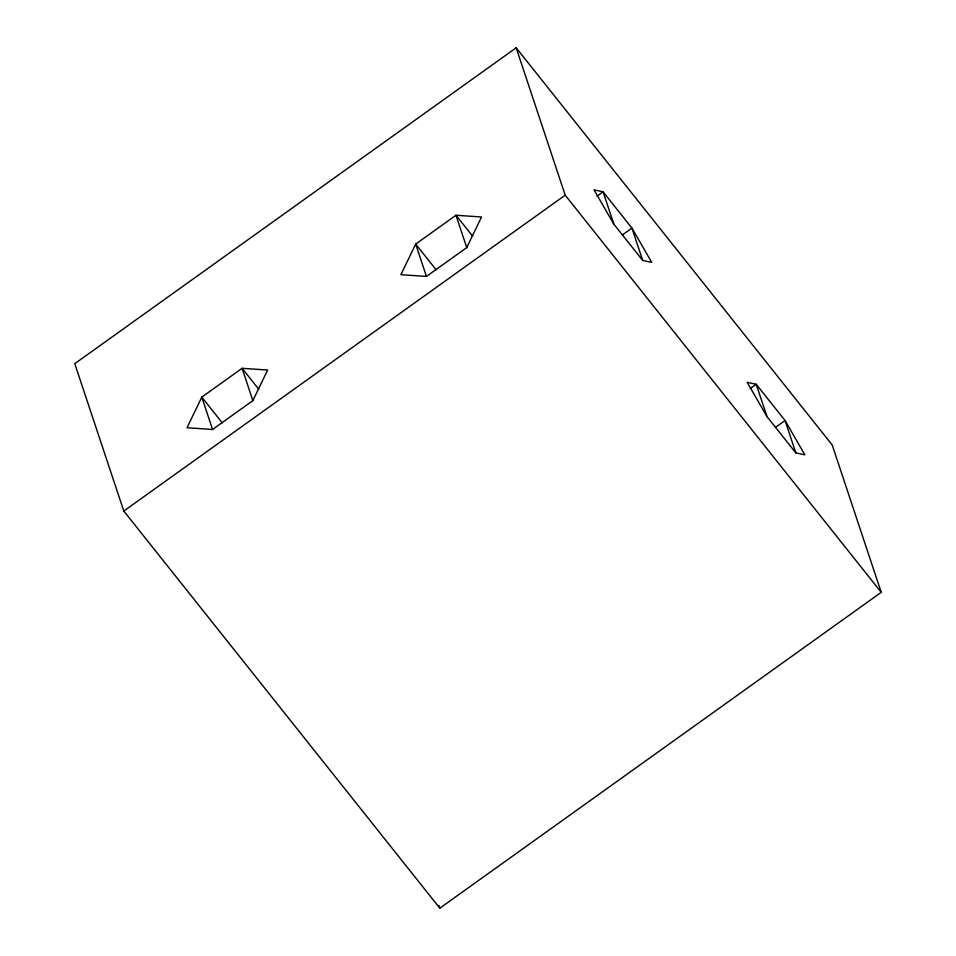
<?xml version="1.0" encoding="UTF-8"?>
<svg xmlns="http://www.w3.org/2000/svg" width="956" height="956" viewBox="0 0 956 956"><rect width="100%" height="100%" fill="white"/><g stroke="black" fill="none" stroke-linecap="round" stroke-linejoin="round"><path stroke-width="1.43" d="M252.862 400.636L267.644 370.044L242.107 368.299L201.8 397.134L187.029 427.738L212.555 429.483L252.862 400.636L242.107 368.299L258.837 389.319M466.743 247.592L481.513 216.988L455.988 215.243L415.681 244.091L400.899 274.683L426.436 276.427L466.743 247.592L455.988 215.243L472.718 236.263M516.18 47.8L74.771 363.674L123.802 511.042L439.82 908.2L881.229 592.326L832.198 444.958L516.18 47.8L565.199 195.167L881.229 592.326M123.802 511.042L565.199 195.167M597.022 196.159L603.093 191.821L631.94 228.09L651.753 262.398L642.707 260.438L613.848 224.17L594.035 189.862L603.093 191.821L613.848 224.17M622.248 235.033L631.94 228.09L642.707 260.438M750.149 388.602L756.22 384.264L785.067 420.532L804.88 454.841L795.834 452.881L766.975 416.613L747.162 382.304L756.22 384.264L766.975 416.613M775.376 427.475L785.067 420.532L795.834 452.881M436.127 269.783L415.681 244.091L426.436 276.427M222.246 422.839L201.8 397.134L212.555 429.483M438.888 905.38L439.82 908.2"/></g></svg>
